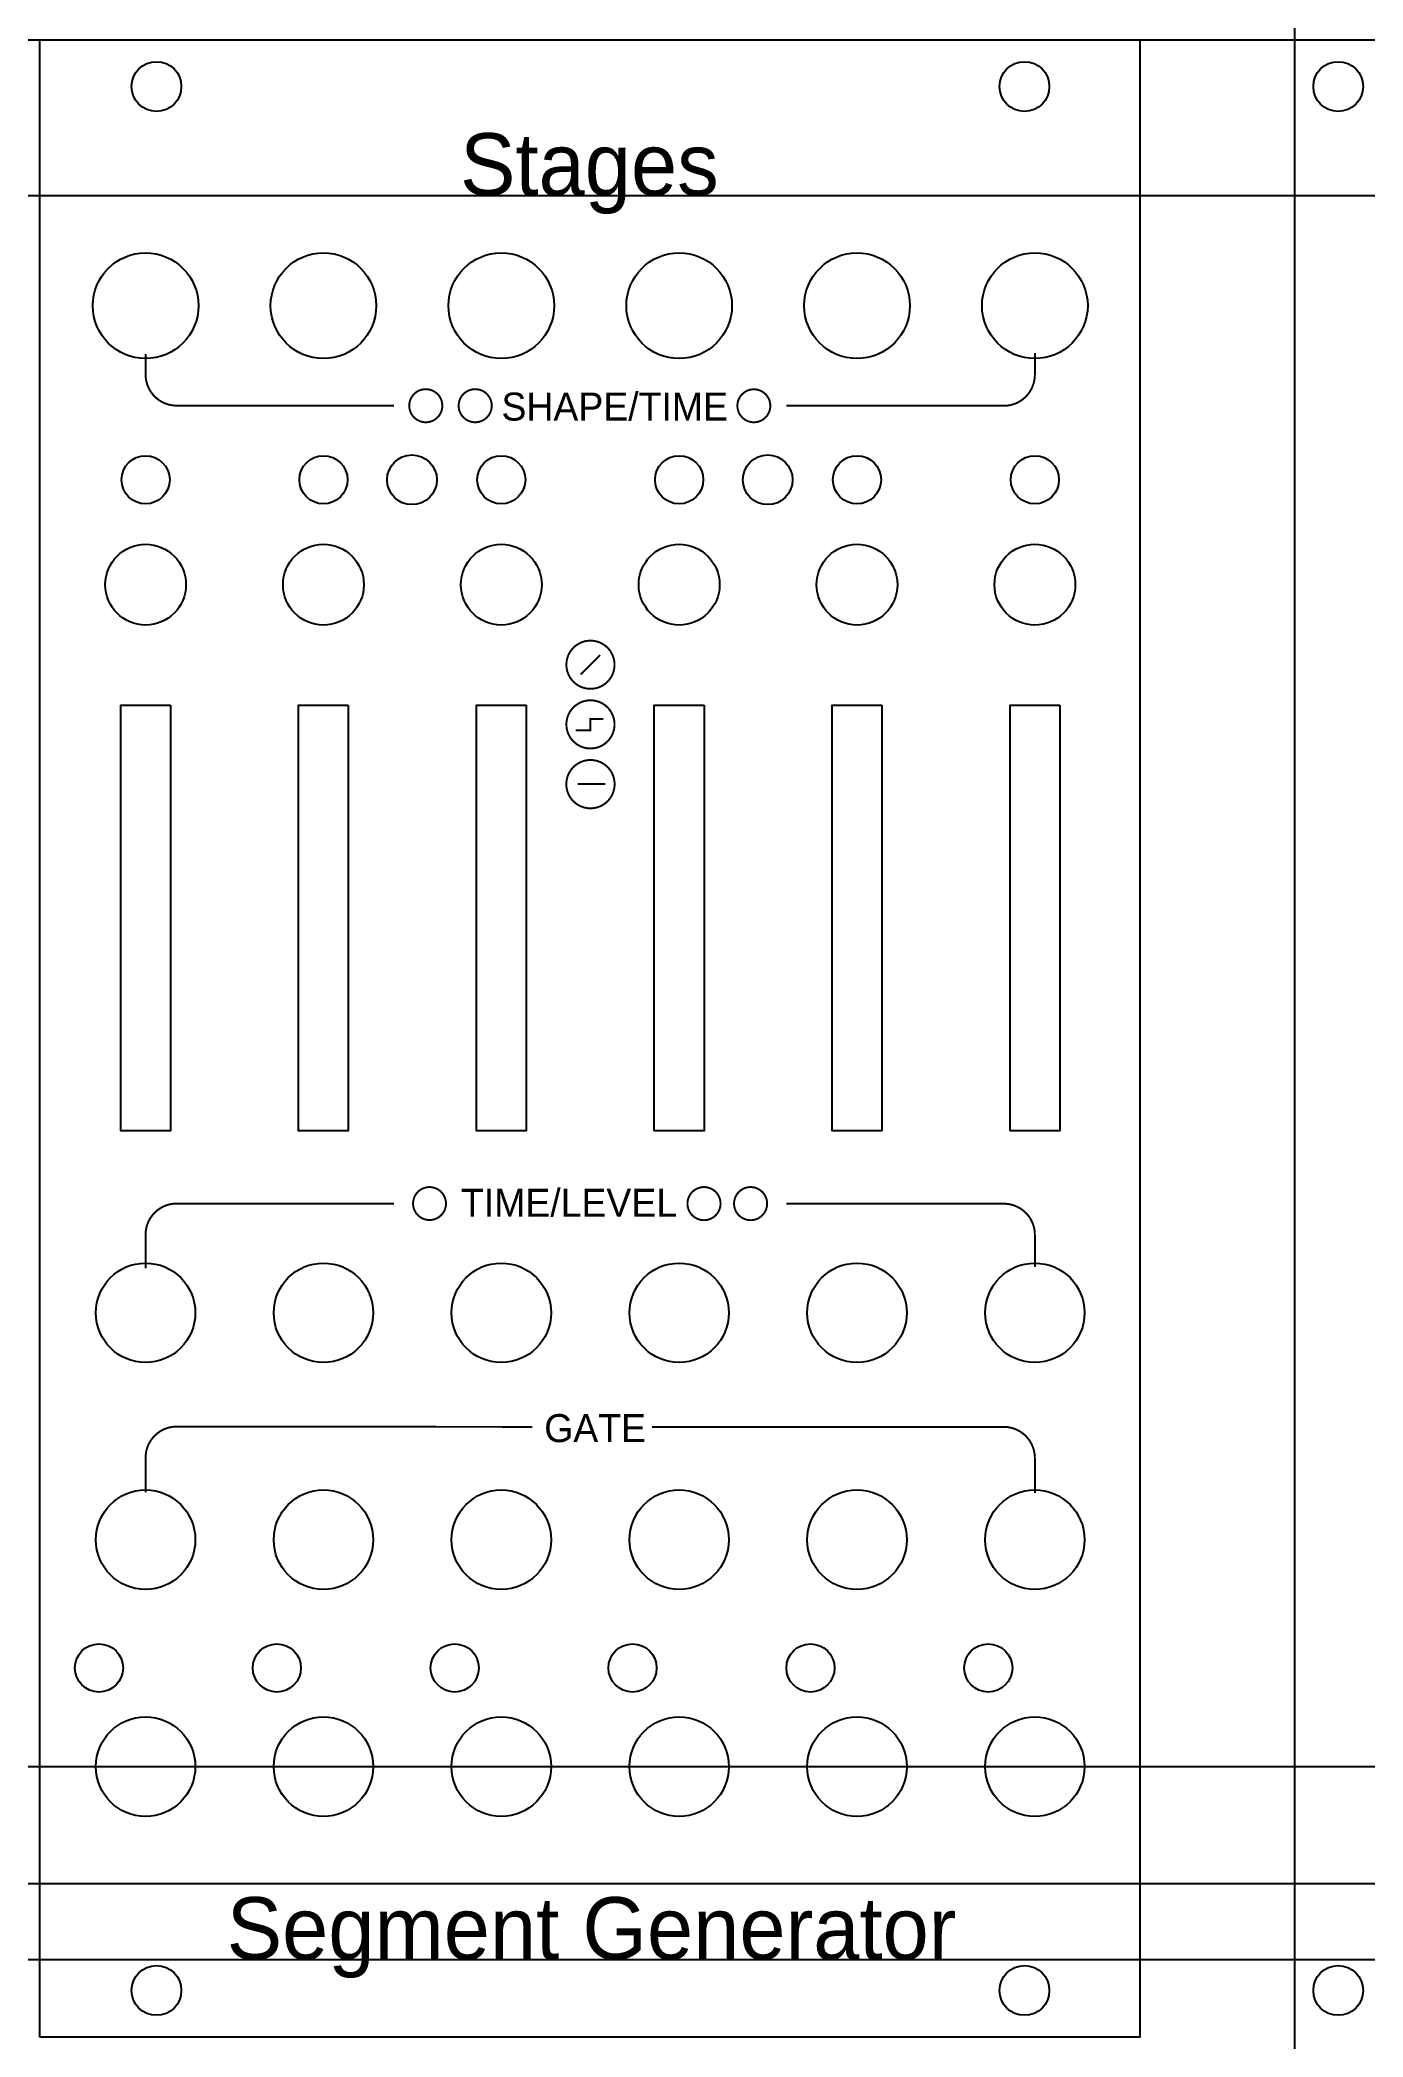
# Model space of a CAD drawing. Header units: millimetres. Extents: x 0 to 85, y 0 to 128.
import ezdxf
from ezdxf.enums import TextEntityAlignment as Align

# ---------------------------------------------------------------- set-up
doc = ezdxf.new("R2010")
doc.units = ezdxf.units.MM
doc.header["$MEASUREMENT"] = 0
for name, color, linetype in [('Construction', 6, 'Continuous'), ('Engraving', 3, 'Continuous'), ('Panel', 7, 'Continuous')]:
    doc.layers.add(name, color=color, linetype=linetype)
doc.styles.add('Heading', font='Planscribe NF W01 Regular.ttf', dxfattribs={"height": 4})
doc.styles.add('Label', font='Planscribe NF W01 Regular.ttf', dxfattribs={"height": 1.8})

msp = doc.modelspace()

# ---------------------------------------------------------------- linework, layer by layer
at = {"layer": 'Construction'}
for p, direction in [((0, 128.5), (1, 0)), ((80.9, 0), (0, 1)), ((0, 118.5), (1, 0)), ((0, 17.4), (1, 0)), ((0, 9.88), (1, 0)), ((0, 5), (1, 0))]:
    msp.add_xline(p, direction, dxfattribs=at)
for centre in [(83.7, 125.5), (83.7, 3)]:
    msp.add_circle(centre, 1.6, dxfattribs=at)
at = {"layer": 'Engraving', "const_width": 0.125}
for points in [[(6.92, 108.29), (6.92, 106.97, 0.414007), (8.92, 104.97), (22.92, 104.97)], [(64.17, 108.35), (64.17, 106.96, -0.414275), (62.17, 104.96), (48.17, 104.96)], [(24.96, 106.03, -0.999169), (24.96, 103.9, -1.000832), (24.96, 106.03, -1.208434)], [(28.14, 106.03, -0.999169), (28.14, 103.9, -1.000832), (28.14, 106.03, -1.208434)], [(46.08, 106.02, -0.999169), (46.08, 103.9, -1.000832), (46.08, 106.02, -1.208434)], [(35.56, 89.85, -1.00001), (35.56, 86.75, -0.99999), (35.56, 89.85, 0.000002)], [(35.56, 86.01, -1.00001), (35.56, 82.91, -0.99999), (35.56, 86.01, 0.000002)], [(35.56, 82.17, -1.00001), (35.56, 79.06, -0.99999), (35.56, 82.17, 0.000002)], [(25.2, 54.69, -0.999169), (25.2, 52.57, -1.000832), (25.2, 54.69, -1.208434)], [(42.87, 54.69, -0.999169), (42.87, 52.56, -1.000832), (42.87, 54.69, -1.208434)], [(45.87, 54.69, -0.999169), (45.87, 52.56, -1.000832), (45.87, 54.69, -1.208434)], [(6.92, 49.46), (6.92, 51.63, -0.414007), (8.92, 53.63), (22.92, 53.63)], [(64.17, 49.55), (64.17, 51.62, 0.414275), (62.17, 53.62), (48.17, 53.62)], [(6.92, 35.04), (6.92, 37.28, -0.414007), (8.92, 39.28), (31.81, 39.26)], [(64.17, 35.01), (64.17, 37.26, 0.414275), (62.17, 39.26), (39.52, 39.26)]]:
    msp.add_lwpolyline(points, format="xyb", dxfattribs=at)
for points in [[(36.19, 88.93), (34.93, 87.67)], [(36.38, 84.8), (35.56, 84.8), (35.56, 84.07), (34.61, 84.07)], [(34.74, 80.62), (36.51, 80.62)]]:
    msp.add_lwpolyline(points, dxfattribs=at)
at = {"layer": 'Panel'}
for points in [[(0.12, 0), (0.12, 128.5), (70.92, 128.5), (70.92, 0)], [(8.52, 85.7), (8.52, 58.3), (5.32, 58.3), (5.32, 85.7)], [(19.97, 85.7), (19.97, 58.3), (16.77, 58.3), (16.77, 85.7)], [(31.42, 85.7), (31.42, 58.3), (28.22, 58.3), (28.22, 85.7)], [(42.87, 85.7), (42.87, 58.3), (39.67, 58.3), (39.67, 85.7)], [(54.32, 85.7), (54.32, 58.3), (51.12, 58.3), (51.12, 85.7)], [(65.77, 85.7), (65.77, 58.3), (62.57, 58.3), (62.57, 85.7)]]:
    msp.add_lwpolyline(points, close=True, dxfattribs=at)
for centre, radius in [((7.62, 125.5), 1.6), ((63.5, 125.5), 1.6), ((6.92, 111.4), 3.4), ((18.37, 111.4), 3.4), ((29.82, 111.4), 3.4), ((41.27, 111.4), 3.4), ((52.72, 111.4), 3.4), ((64.17, 111.4), 3.4), ((6.92, 100.2), 1.55), ((18.37, 100.2), 1.55), ((24.07, 100.2), 1.6), ((29.82, 100.2), 1.55), ((41.27, 100.2), 1.55), ((46.97, 100.2), 1.6), ((52.72, 100.2), 1.55), ((64.17, 100.2), 1.55), ((6.92, 93.45), 2.6), ((18.37, 93.45), 2.6), ((29.82, 93.45), 2.6), ((41.27, 93.45), 2.6), ((52.72, 93.45), 2.6), ((64.17, 93.45), 2.6), ((6.92, 46.6), 3.2), ((18.37, 46.6), 3.2), ((29.82, 46.6), 3.2), ((41.27, 46.6), 3.2), ((52.72, 46.6), 3.2), ((64.17, 46.6), 3.2), ((6.92, 32), 3.2), ((18.37, 32), 3.2), ((29.82, 32), 3.2), ((41.27, 32), 3.2), ((52.72, 32), 3.2), ((64.17, 32), 3.2), ((3.92, 23.75), 1.55), ((15.37, 23.75), 1.55), ((26.82, 23.75), 1.55), ((38.27, 23.75), 1.55), ((49.72, 23.75), 1.55), ((61.17, 23.75), 1.55), ((6.92, 17.4), 3.2), ((18.37, 17.4), 3.2), ((29.82, 17.4), 3.2), ((41.27, 17.4), 3.2), ((52.72, 17.4), 3.2), ((64.17, 17.4), 3.2), ((7.62, 3), 1.6), ((63.5, 3), 1.6)]:
    msp.add_circle(centre, radius, dxfattribs=at)

# ---------------------------------------------------------------- texts
at = {"layer": 'Engraving'}
for s, height, style, p in [('Stages', 4, 'Heading', (35.49, 118.5)), ('SHAPE/TIME', 1.8, 'Label', (37.12, 104.01)), ('TIME/LEVEL', 1.8, 'Label', (34.18, 52.78)), ('GATE', 1.8, 'Label', (35.86, 38.28)), ('Segment Generator', 4, 'Heading', (35.63, 5))]:
    msp.add_text(s, height=height, dxfattribs=dict(at, style=style)).set_placement(p, align=Align.CENTER)

doc.saveas('drawing.dxf')
